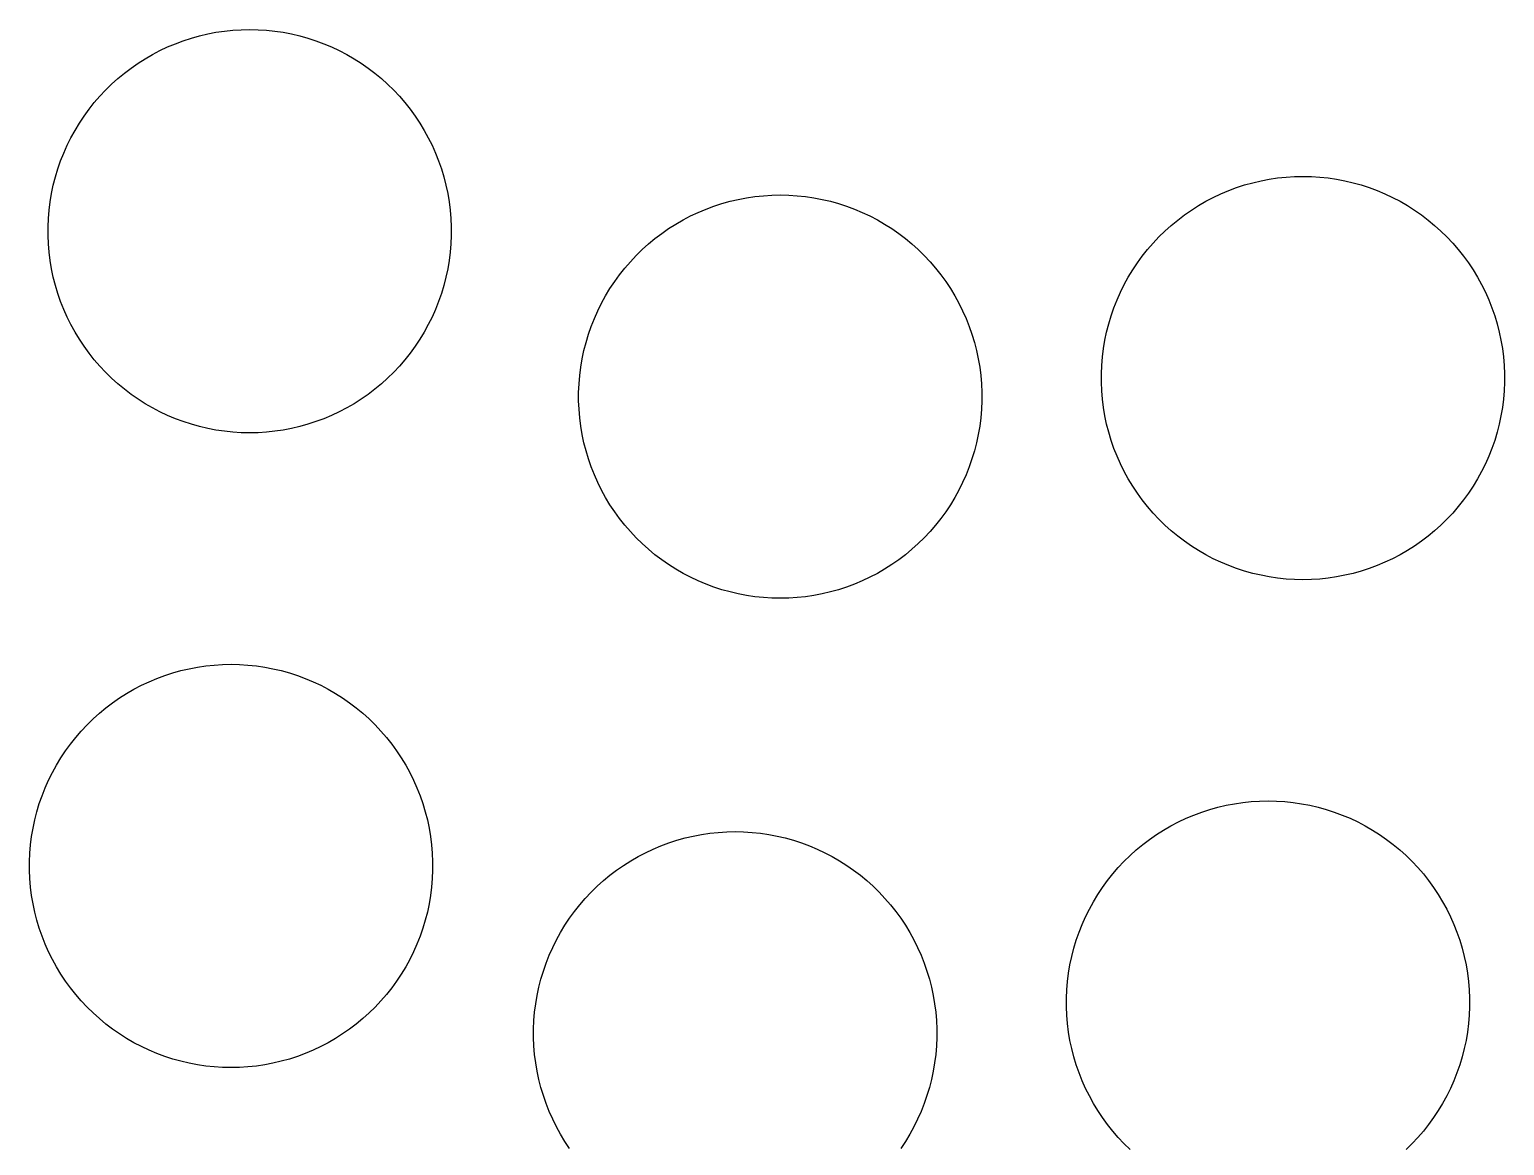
# Model space of a CAD drawing. Header units: metres. Extents: x -102 to 102, y -50 to 50.
# Drawn here: x -28.91 to -17.21, y -5.46 to 3.39 of the extents above; entities that cross this region are included whole.
import ezdxf

# ---------------------------------------------------------------- set-up
doc = ezdxf.new("R2010")
doc.units = ezdxf.units.M

msp = doc.modelspace()

# ---------------------------------------------------------------- linework, layer by layer
for p, q in [((-27.8155, 3.25594), (-27.7537, 3.28191)), ((-27.7537, 3.28191), (-27.6909, 3.30527)), ((-27.6909, 3.30527), (-27.6272, 3.32597)), ((-27.6272, 3.32597), (-27.5626, 3.34399)), ((-27.5626, 3.34399), (-27.4974, 3.3593)), ((-27.4974, 3.3593), (-27.4316, 3.37186)), ((-27.4316, 3.37186), (-27.3653, 3.38164)), ((-27.3653, 3.38164), (-27.2986, 3.38866)), ((-27.2986, 3.38866), (-27.2317, 3.39285)), ((-27.2317, 3.39285), (-27.1647, 3.39426)), ((-27.1647, 3.39426), (-27.0977, 3.39285)), ((-27.0977, 3.39285), (-27.0309, 3.38866)), ((-27.0309, 3.38866), (-26.9642, 3.38164)), ((-26.9642, 3.38164), (-26.8979, 3.37186)), ((-26.8979, 3.37186), (-26.8321, 3.3593)), ((-26.8321, 3.3593), (-26.7668, 3.34399)), ((-26.7668, 3.34399), (-26.7023, 3.32597)), ((-26.7023, 3.32597), (-26.6385, 3.30527)), ((-26.6385, 3.30527), (-26.5757, 3.28191)), ((-26.5757, 3.28191), (-26.514, 3.25594)), ((-28.0502, 3.12694), (-27.9936, 3.16284)), ((-27.9936, 3.16284), (-27.9355, 3.19635)), ((-27.9355, 3.19635), (-27.8762, 3.2274)), ((-27.8762, 3.2274), (-27.8155, 3.25594)), ((-26.514, 3.25594), (-26.4533, 3.2274)), ((-26.4533, 3.2274), (-26.3939, 3.19635)), ((-26.3939, 3.19635), (-26.3359, 3.16284)), ((-26.3359, 3.16284), (-26.2793, 3.12694)), ((-28.2102, 3.00545), (-28.1586, 3.04817)), ((-28.1586, 3.04817), (-28.1052, 3.08868)), ((-28.1052, 3.08868), (-28.0502, 3.12694)), ((-26.2793, 3.12694), (-26.2243, 3.08868)), ((-26.2243, 3.08868), (-26.1709, 3.04817)), ((-26.1709, 3.04817), (-26.1193, 3.00545)), ((-28.3079, 2.91373), (-28.26, 2.96062)), ((-28.26, 2.96062), (-28.2102, 3.00545)), ((-26.1193, 3.00545), (-26.0695, 2.96062)), ((-26.0695, 2.96062), (-26.0216, 2.91373)), ((-28.4392, 2.76163), (-28.3976, 2.81413)), ((-28.3976, 2.81413), (-28.3538, 2.86487)), ((-28.3538, 2.86487), (-28.3079, 2.91373)), ((-26.0216, 2.91373), (-25.9757, 2.86487)), ((-25.9757, 2.86487), (-25.9319, 2.81413)), ((-25.9319, 2.81413), (-25.8903, 2.76163)), ((-28.5157, 2.65158), (-28.4786, 2.7074)), ((-28.4786, 2.7074), (-28.4392, 2.76163)), ((-25.8903, 2.76163), (-25.8509, 2.7074)), ((-25.8509, 2.7074), (-25.8138, 2.65158)), ((-28.5827, 2.53554), (-28.5504, 2.59427)), ((-28.5504, 2.59427), (-28.5157, 2.65158)), ((-25.8138, 2.65158), (-25.7791, 2.59427)), ((-25.7791, 2.59427), (-25.7468, 2.53554)), ((-28.6397, 2.41429), (-28.6125, 2.47551)), ((-28.6125, 2.47551), (-28.5827, 2.53554)), ((-25.7468, 2.53554), (-25.717, 2.47551)), ((-25.717, 2.47551), (-25.6898, 2.41429)), ((-28.6864, 2.2887), (-28.6644, 2.35197)), ((-28.6644, 2.35197), (-28.6397, 2.41429)), ((-25.6898, 2.41429), (-25.6651, 2.35197)), ((-25.6651, 2.35197), (-25.6431, 2.2887)), ((-28.7225, 2.15962), (-28.7058, 2.22453)), ((-28.7058, 2.22453), (-28.6864, 2.2887)), ((-25.6431, 2.2887), (-25.6237, 2.22453)), ((-25.6237, 2.22453), (-25.607, 2.15962)), ((-18.9398, 2.22346), (-18.873, 2.22766)), ((-18.873, 2.22766), (-18.806, 2.22906)), ((-18.806, 2.22906), (-18.739, 2.22766)), ((-18.739, 2.22766), (-18.6721, 2.22346)), ((-28.7364, 2.09407), (-28.7225, 2.15962)), ((-25.607, 2.15962), (-25.5931, 2.09407)), ((-19.4567, 2.09074), (-19.395, 2.11671)), ((-19.395, 2.11671), (-19.3322, 2.14008)), ((-19.3322, 2.14008), (-19.2684, 2.16078)), ((-19.2684, 2.16078), (-19.2039, 2.1788)), ((-19.2039, 2.1788), (-19.1386, 2.19411)), ((-19.1386, 2.19411), (-19.0728, 2.20667)), ((-19.0728, 2.20667), (-19.0065, 2.21646)), ((-19.0065, 2.21646), (-18.9398, 2.22346)), ((-18.6721, 2.22346), (-18.6054, 2.21646)), ((-18.6054, 2.21646), (-18.5391, 2.20667)), ((-18.5391, 2.20667), (-18.4733, 2.19411)), ((-18.4733, 2.19411), (-18.4081, 2.1788)), ((-18.4081, 2.1788), (-18.3435, 2.16078)), ((-18.3435, 2.16078), (-18.2798, 2.14008)), ((-18.2798, 2.14008), (-18.217, 2.11671)), ((-18.217, 2.11671), (-18.1552, 2.09074)), ((-28.756, 1.9615), (-28.7476, 2.028)), ((-28.7476, 2.028), (-28.7364, 2.09407)), ((-25.5931, 2.09407), (-25.5819, 2.028)), ((-25.5819, 2.028), (-25.5735, 1.9615)), ((-23.543, 1.96928), (-23.4802, 1.99265)), ((-23.4802, 1.99265), (-23.4165, 2.01335)), ((-23.4165, 2.01335), (-23.3519, 2.03137)), ((-23.3519, 2.03137), (-23.2867, 2.04668)), ((-23.2867, 2.04668), (-23.2208, 2.05923)), ((-23.2208, 2.05923), (-23.1545, 2.06902)), ((-23.1545, 2.06902), (-23.0879, 2.07602)), ((-23.0879, 2.07602), (-23.021, 2.08023)), ((-23.021, 2.08023), (-22.954, 2.08163)), ((-22.954, 2.08163), (-22.887, 2.08023)), ((-22.887, 2.08023), (-22.8201, 2.07602)), ((-22.8201, 2.07602), (-22.7535, 2.06902)), ((-22.7535, 2.06902), (-22.6872, 2.05923)), ((-22.6872, 2.05923), (-22.6213, 2.04668)), ((-22.6213, 2.04668), (-22.5561, 2.03137)), ((-22.5561, 2.03137), (-22.4915, 2.01335)), ((-22.4915, 2.01335), (-22.4278, 1.99265)), ((-22.4278, 1.99265), (-22.365, 1.96928)), ((-19.6914, 1.96175), (-19.6348, 1.99765)), ((-19.6348, 1.99765), (-19.5768, 2.03116)), ((-19.5768, 2.03116), (-19.5174, 2.06221)), ((-19.5174, 2.06221), (-19.4567, 2.09074)), ((-18.1552, 2.09074), (-18.0946, 2.06221)), ((-18.0946, 2.06221), (-18.0352, 2.03116)), ((-18.0352, 2.03116), (-17.9771, 1.99765)), ((-17.9771, 1.99765), (-17.9205, 1.96175)), ((-28.7644, 1.82777), (-28.7616, 1.89473)), ((-28.7616, 1.89473), (-28.756, 1.9615)), ((-25.5735, 1.9615), (-25.5679, 1.89473)), ((-25.5679, 1.89473), (-25.5651, 1.82777)), ((-23.7828, 1.85022), (-23.7248, 1.88373)), ((-23.7248, 1.88373), (-23.6654, 1.91478)), ((-23.6654, 1.91478), (-23.6048, 1.94331)), ((-23.6048, 1.94331), (-23.543, 1.96928)), ((-22.365, 1.96928), (-22.3032, 1.94331)), ((-22.3032, 1.94331), (-22.2426, 1.91478)), ((-22.2426, 1.91478), (-22.1832, 1.88373)), ((-22.1832, 1.88373), (-22.1252, 1.85022)), ((-19.8514, 1.84026), (-19.7998, 1.88298)), ((-19.7998, 1.88298), (-19.7464, 1.92349)), ((-19.7464, 1.92349), (-19.6914, 1.96175)), ((-17.9205, 1.96175), (-17.8655, 1.92349)), ((-17.8655, 1.92349), (-17.8121, 1.88298)), ((-17.8121, 1.88298), (-17.7605, 1.84026)), ((-28.7644, 1.76076), (-28.7644, 1.82777)), ((-28.7616, 1.6938), (-28.7644, 1.76076)), ((-25.5651, 1.76076), (-25.5679, 1.6938)), ((-25.5651, 1.82777), (-25.5651, 1.76076)), ((-23.9478, 1.73555), (-23.8945, 1.77606)), ((-23.8945, 1.77606), (-23.8394, 1.81432)), ((-23.8394, 1.81432), (-23.7828, 1.85022)), ((-22.1252, 1.85022), (-22.0686, 1.81432)), ((-22.0686, 1.81432), (-22.0135, 1.77606)), ((-22.0135, 1.77606), (-21.9602, 1.73555)), ((-19.9491, 1.74854), (-19.9012, 1.79543)), ((-19.9012, 1.79543), (-19.8514, 1.84026)), ((-17.7605, 1.84026), (-17.7107, 1.79543)), ((-17.7107, 1.79543), (-17.6628, 1.74854)), ((-28.756, 1.62701), (-28.7616, 1.6938)), ((-25.5679, 1.6938), (-25.5735, 1.62701)), ((-24.0972, 1.6011), (-24.0493, 1.64798)), ((-24.0493, 1.64798), (-23.9995, 1.69283)), ((-23.9995, 1.69283), (-23.9478, 1.73555)), ((-21.9602, 1.73555), (-21.9085, 1.69283)), ((-21.9085, 1.69283), (-21.8587, 1.64798)), ((-21.8587, 1.64798), (-21.8109, 1.6011)), ((-20.0804, 1.59644), (-20.0388, 1.64896)), ((-20.0388, 1.64896), (-19.995, 1.69968)), ((-19.995, 1.69968), (-19.9491, 1.74854)), ((-17.6628, 1.74854), (-17.6169, 1.69968)), ((-17.6169, 1.69968), (-17.5732, 1.64896)), ((-17.5732, 1.64896), (-17.5315, 1.59644)), ((-28.7476, 1.56053), (-28.756, 1.62701)), ((-28.7364, 1.49445), (-28.7476, 1.56053)), ((-25.5819, 1.56053), (-25.5931, 1.49445)), ((-25.5735, 1.62701), (-25.5819, 1.56053)), ((-24.1868, 1.50151), (-24.143, 1.55225)), ((-24.143, 1.55225), (-24.0972, 1.6011)), ((-21.8109, 1.6011), (-21.765, 1.55225)), ((-21.765, 1.55225), (-21.7212, 1.50151)), ((-20.1569, 1.48639), (-20.1198, 1.54221)), ((-20.1198, 1.54221), (-20.0804, 1.59644)), ((-17.5315, 1.59644), (-17.4921, 1.54221)), ((-17.4921, 1.54221), (-17.455, 1.48639)), ((-28.7225, 1.42889), (-28.7364, 1.49445)), ((-28.7058, 1.36398), (-28.7225, 1.42889)), ((-25.607, 1.42889), (-25.6237, 1.36398)), ((-25.5931, 1.49445), (-25.607, 1.42889)), ((-24.2678, 1.39478), (-24.2285, 1.44899)), ((-24.2285, 1.44899), (-24.1868, 1.50151)), ((-21.7212, 1.50151), (-21.6796, 1.44899)), ((-21.6796, 1.44899), (-21.6402, 1.39478)), ((-20.2239, 1.37035), (-20.1916, 1.42908)), ((-20.1916, 1.42908), (-20.1569, 1.48639)), ((-17.455, 1.48639), (-17.4203, 1.42908)), ((-17.4203, 1.42908), (-17.388, 1.37035)), ((-28.6864, 1.29984), (-28.7058, 1.36398)), ((-28.6644, 1.23654), (-28.6864, 1.29984)), ((-25.6431, 1.29984), (-25.6651, 1.23654)), ((-25.6237, 1.36398), (-25.6431, 1.29984)), ((-24.3396, 1.28163), (-24.3049, 1.33896)), ((-24.3049, 1.33896), (-24.2678, 1.39478)), ((-21.6402, 1.39478), (-21.6031, 1.33896)), ((-21.6031, 1.33896), (-21.5684, 1.28163)), ((-20.2809, 1.2491), (-20.2537, 1.31032)), ((-20.2537, 1.31032), (-20.2239, 1.37035)), ((-17.388, 1.37035), (-17.3582, 1.31032)), ((-17.3582, 1.31032), (-17.331, 1.2491)), ((-28.6397, 1.17424), (-28.6644, 1.23654)), ((-28.6125, 1.11302), (-28.6397, 1.17424)), ((-25.6898, 1.17424), (-25.717, 1.11302)), ((-25.6651, 1.23654), (-25.6898, 1.17424)), ((-24.4017, 1.16289), (-24.3719, 1.22292)), ((-24.3719, 1.22292), (-24.3396, 1.28163)), ((-21.5684, 1.28163), (-21.5361, 1.22292)), ((-21.5361, 1.22292), (-21.5063, 1.16289)), ((-20.3277, 1.1235), (-20.3056, 1.18678)), ((-20.3056, 1.18678), (-20.2809, 1.2491)), ((-17.331, 1.2491), (-17.3063, 1.18678)), ((-17.3063, 1.18678), (-17.2843, 1.1235)), ((-28.5827, 1.05299), (-28.6125, 1.11302)), ((-25.717, 1.11302), (-25.7468, 1.05299)), ((-24.4537, 1.03935), (-24.429, 1.10167)), ((-24.429, 1.10167), (-24.4017, 1.16289)), ((-21.5063, 1.16289), (-21.479, 1.10167)), ((-21.479, 1.10167), (-21.4543, 1.03935)), ((-20.3637, 0.99443), (-20.347, 1.05934)), ((-20.347, 1.05934), (-20.3277, 1.1235)), ((-17.2843, 1.1235), (-17.2649, 1.05934)), ((-17.2649, 1.05934), (-17.2482, 0.99443)), ((-28.5504, 0.99426), (-28.5827, 1.05299)), ((-28.5157, 0.93693), (-28.5504, 0.99426)), ((-28.4786, 0.88112), (-28.5157, 0.93693)), ((-25.8138, 0.93693), (-25.8509, 0.88112)), ((-25.7791, 0.99426), (-25.8138, 0.93693)), ((-25.7468, 1.05299), (-25.7791, 0.99426)), ((-24.4951, 0.91191), (-24.4757, 0.97606)), ((-24.4757, 0.97606), (-24.4537, 1.03935)), ((-21.4543, 1.03935), (-21.4323, 0.97606)), ((-21.4323, 0.97606), (-21.4129, 0.91191)), ((-20.3776, 0.92888), (-20.3637, 0.99443)), ((-17.2482, 0.99443), (-17.2343, 0.92888)), ((-28.4392, 0.8269), (-28.4786, 0.88112)), ((-28.3976, 0.77438), (-28.4392, 0.8269)), ((-25.8903, 0.8269), (-25.9319, 0.77438)), ((-25.8509, 0.88112), (-25.8903, 0.8269)), ((-24.5257, 0.78145), (-24.5117, 0.847)), ((-24.5117, 0.847), (-24.4951, 0.91191)), ((-21.4129, 0.91191), (-21.3963, 0.847)), ((-21.3963, 0.847), (-21.3823, 0.78145)), ((-20.3972, 0.79631), (-20.3888, 0.86281)), ((-20.3888, 0.86281), (-20.3776, 0.92888)), ((-17.2343, 0.92888), (-17.2231, 0.86281)), ((-17.2231, 0.86281), (-17.2147, 0.79631)), ((-28.3538, 0.72365), (-28.3976, 0.77438)), ((-28.3079, 0.6748), (-28.3538, 0.72365)), ((-25.9757, 0.72365), (-26.0216, 0.6748)), ((-25.9319, 0.77438), (-25.9757, 0.72365)), ((-24.5452, 0.64888), (-24.5368, 0.71538)), ((-24.5368, 0.71538), (-24.5257, 0.78145)), ((-21.3823, 0.78145), (-21.3712, 0.71538)), ((-21.3712, 0.71538), (-21.3628, 0.64888)), ((-20.4056, 0.66258), (-20.4028, 0.72954)), ((-20.4028, 0.72954), (-20.3972, 0.79631)), ((-17.2147, 0.79631), (-17.2091, 0.72954)), ((-17.2091, 0.72954), (-17.2063, 0.66258)), ((-28.26, 0.62791), (-28.3079, 0.6748)), ((-28.2102, 0.58307), (-28.26, 0.62791)), ((-26.0695, 0.62791), (-26.1193, 0.58307)), ((-26.0216, 0.6748), (-26.0695, 0.62791)), ((-24.5508, 0.58211), (-24.5452, 0.64888)), ((-21.3628, 0.64888), (-21.3572, 0.58211)), ((-20.4056, 0.59557), (-20.4056, 0.66258)), ((-20.4028, 0.52861), (-20.4056, 0.59557)), ((-17.2063, 0.59557), (-17.2091, 0.52861)), ((-17.2063, 0.66258), (-17.2063, 0.59557)), ((-28.1586, 0.54036), (-28.2102, 0.58307)), ((-28.1052, 0.49983), (-28.1586, 0.54036)), ((-28.0502, 0.46159), (-28.1052, 0.49983)), ((-26.2243, 0.49983), (-26.2793, 0.46159)), ((-26.1709, 0.54036), (-26.2243, 0.49983)), ((-26.1193, 0.58307), (-26.1709, 0.54036)), ((-24.5536, 0.51515), (-24.5508, 0.58211)), ((-24.5536, 0.44814), (-24.5536, 0.51515)), ((-21.3572, 0.58211), (-21.3544, 0.51515)), ((-21.3544, 0.51515), (-21.3544, 0.44814)), ((-20.3972, 0.46182), (-20.4028, 0.52861)), ((-17.2091, 0.52861), (-17.2147, 0.46182)), ((-27.9936, 0.42567), (-28.0502, 0.46159)), ((-27.9355, 0.39217), (-27.9936, 0.42567)), ((-27.8762, 0.36113), (-27.9355, 0.39217)), ((-27.8155, 0.3326), (-27.8762, 0.36113)), ((-26.4533, 0.36113), (-26.514, 0.3326)), ((-26.3939, 0.39217), (-26.4533, 0.36113)), ((-26.3359, 0.42567), (-26.3939, 0.39217)), ((-26.2793, 0.46159), (-26.3359, 0.42567)), ((-24.5508, 0.38118), (-24.5536, 0.44814)), ((-24.5452, 0.31439), (-24.5508, 0.38118)), ((-21.3572, 0.38118), (-21.3628, 0.31439)), ((-21.3544, 0.44814), (-21.3572, 0.38118)), ((-20.3888, 0.39534), (-20.3972, 0.46182)), ((-20.3776, 0.32925), (-20.3888, 0.39534)), ((-17.2231, 0.39534), (-17.2343, 0.32925)), ((-17.2147, 0.46182), (-17.2231, 0.39534)), ((-27.7537, 0.30662), (-27.8155, 0.3326)), ((-27.6909, 0.28326), (-27.7537, 0.30662)), ((-27.6272, 0.26254), (-27.6909, 0.28326)), ((-27.5626, 0.24452), (-27.6272, 0.26254)), ((-27.4974, 0.22923), (-27.5626, 0.24452)), ((-26.7668, 0.24452), (-26.8321, 0.22923)), ((-26.7023, 0.26254), (-26.7668, 0.24452)), ((-26.6385, 0.28326), (-26.7023, 0.26254)), ((-26.5757, 0.30662), (-26.6385, 0.28326)), ((-26.514, 0.3326), (-26.5757, 0.30662)), ((-24.5368, 0.24791), (-24.5452, 0.31439)), ((-24.5257, 0.18182), (-24.5368, 0.24791)), ((-21.3712, 0.24791), (-21.3823, 0.18182)), ((-21.3628, 0.31439), (-21.3712, 0.24791)), ((-20.3637, 0.2637), (-20.3776, 0.32925)), ((-20.347, 0.19881), (-20.3637, 0.2637)), ((-17.2482, 0.2637), (-17.2649, 0.19881)), ((-17.2343, 0.32925), (-17.2482, 0.2637)), ((-27.4316, 0.21668), (-27.4974, 0.22923)), ((-27.3653, 0.20688), (-27.4316, 0.21668)), ((-27.2986, 0.19987), (-27.3653, 0.20688)), ((-27.2317, 0.19566), (-27.2986, 0.19987)), ((-27.1647, 0.19426), (-27.2317, 0.19566)), ((-27.0977, 0.19566), (-27.1647, 0.19426)), ((-27.0309, 0.19987), (-27.0977, 0.19566)), ((-26.9642, 0.20688), (-27.0309, 0.19987)), ((-26.8979, 0.21668), (-26.9642, 0.20688)), ((-26.8321, 0.22923), (-26.8979, 0.21668)), ((-24.5117, 0.11627), (-24.5257, 0.18182)), ((-21.3823, 0.18182), (-21.3963, 0.11627)), ((-20.3277, 0.13464), (-20.347, 0.19881)), ((-20.3056, 0.07135), (-20.3277, 0.13464)), ((-17.2843, 0.13464), (-17.3063, 0.07135)), ((-17.2649, 0.19881), (-17.2843, 0.13464)), ((-24.4951, 0.05136), (-24.5117, 0.11627)), ((-24.4757, -0.01277), (-24.4951, 0.05136)), ((-21.4129, 0.05136), (-21.4323, -0.01277)), ((-21.3963, 0.11627), (-21.4129, 0.05136)), ((-20.2809, 0.00905), (-20.3056, 0.07135)), ((-20.2537, -0.05215), (-20.2809, 0.00905)), ((-17.331, 0.00905), (-17.3582, -0.05215)), ((-17.3063, 0.07135), (-17.331, 0.00905)), ((-24.4537, -0.07607), (-24.4757, -0.01277)), ((-24.429, -0.13837), (-24.4537, -0.07607)), ((-21.4543, -0.07607), (-21.479, -0.13837)), ((-21.4323, -0.01277), (-21.4543, -0.07607)), ((-20.2239, -0.11218), (-20.2537, -0.05215)), ((-20.1916, -0.17091), (-20.2239, -0.11218)), ((-17.388, -0.11218), (-17.4203, -0.17091)), ((-17.3582, -0.05215), (-17.388, -0.11218)), ((-24.4017, -0.1996), (-24.429, -0.13837)), ((-24.3719, -0.25963), (-24.4017, -0.1996)), ((-21.5063, -0.1996), (-21.5361, -0.25963)), ((-21.479, -0.13837), (-21.5063, -0.1996)), ((-20.1569, -0.22824), (-20.1916, -0.17091)), ((-20.1198, -0.28406), (-20.1569, -0.22824)), ((-17.455, -0.22824), (-17.4921, -0.28406)), ((-17.4203, -0.17091), (-17.455, -0.22824)), ((-24.3396, -0.31834), (-24.3719, -0.25963)), ((-24.3049, -0.37567), (-24.3396, -0.31834)), ((-21.5684, -0.31834), (-21.6031, -0.37567)), ((-21.5361, -0.25963), (-21.5684, -0.31834)), ((-20.0804, -0.33827), (-20.1198, -0.28406)), ((-20.0388, -0.39079), (-20.0804, -0.33827)), ((-17.5315, -0.33827), (-17.5732, -0.39079)), ((-17.4921, -0.28406), (-17.5315, -0.33827)), ((-24.2678, -0.43149), (-24.3049, -0.37567)), ((-24.2285, -0.4857), (-24.2678, -0.43149)), ((-21.6402, -0.43149), (-21.6796, -0.4857)), ((-21.6031, -0.37567), (-21.6402, -0.43149)), ((-19.995, -0.44153), (-20.0388, -0.39079)), ((-19.9491, -0.49037), (-19.995, -0.44153)), ((-17.6169, -0.44153), (-17.6628, -0.49037)), ((-17.5732, -0.39079), (-17.6169, -0.44153)), ((-24.1868, -0.53822), (-24.2285, -0.4857)), ((-24.143, -0.58896), (-24.1868, -0.53822)), ((-21.7212, -0.53822), (-21.765, -0.58896)), ((-21.6796, -0.4857), (-21.7212, -0.53822)), ((-19.9012, -0.53726), (-19.9491, -0.49037)), ((-19.8514, -0.58211), (-19.9012, -0.53726)), ((-19.7998, -0.62482), (-19.8514, -0.58211)), ((-17.7605, -0.58211), (-17.8121, -0.62482)), ((-17.7107, -0.53726), (-17.7605, -0.58211)), ((-17.6628, -0.49037), (-17.7107, -0.53726)), ((-24.0972, -0.6378), (-24.143, -0.58896)), ((-24.0493, -0.68469), (-24.0972, -0.6378)), ((-23.9995, -0.72954), (-24.0493, -0.68469)), ((-21.8587, -0.68469), (-21.9085, -0.72954)), ((-21.8109, -0.6378), (-21.8587, -0.68469)), ((-21.765, -0.58896), (-21.8109, -0.6378)), ((-19.7464, -0.66534), (-19.7998, -0.62482)), ((-19.6914, -0.70358), (-19.7464, -0.66534)), ((-17.8655, -0.66534), (-17.9205, -0.70358)), ((-17.8121, -0.62482), (-17.8655, -0.66534)), ((-23.9478, -0.77226), (-23.9995, -0.72954)), ((-23.8945, -0.81278), (-23.9478, -0.77226)), ((-23.8394, -0.85103), (-23.8945, -0.81278)), ((-22.0135, -0.81278), (-22.0686, -0.85103)), ((-21.9602, -0.77226), (-22.0135, -0.81278)), ((-21.9085, -0.72954), (-21.9602, -0.77226)), ((-19.6348, -0.7395), (-19.6914, -0.70358)), ((-19.5768, -0.77301), (-19.6348, -0.7395)), ((-19.5174, -0.80405), (-19.5768, -0.77301)), ((-19.4567, -0.83258), (-19.5174, -0.80405)), ((-18.0946, -0.80405), (-18.1552, -0.83258)), ((-18.0352, -0.77301), (-18.0946, -0.80405)), ((-17.9771, -0.7395), (-18.0352, -0.77301)), ((-17.9205, -0.70358), (-17.9771, -0.7395)), ((-23.7828, -0.88693), (-23.8394, -0.85103)), ((-23.7248, -0.92044), (-23.7828, -0.88693)), ((-23.6654, -0.95149), (-23.7248, -0.92044)), ((-22.1832, -0.92044), (-22.2426, -0.95149)), ((-22.1252, -0.88693), (-22.1832, -0.92044)), ((-22.0686, -0.85103), (-22.1252, -0.88693)), ((-19.395, -0.85855), (-19.4567, -0.83258)), ((-19.3322, -0.88191), (-19.395, -0.85855)), ((-19.2684, -0.90262), (-19.3322, -0.88191)), ((-19.2039, -0.92065), (-19.2684, -0.90262)), ((-19.1386, -0.93594), (-19.2039, -0.92065)), ((-19.0728, -0.9485), (-19.1386, -0.93594)), ((-18.4733, -0.93594), (-18.5391, -0.9485)), ((-18.4081, -0.92065), (-18.4733, -0.93594)), ((-18.3435, -0.90262), (-18.4081, -0.92065)), ((-18.2798, -0.88191), (-18.3435, -0.90262)), ((-18.217, -0.85855), (-18.2798, -0.88191)), ((-18.1552, -0.83258), (-18.217, -0.85855)), ((-23.6048, -0.98003), (-23.6654, -0.95149)), ((-23.543, -1.006), (-23.6048, -0.98003)), ((-23.4802, -1.02934), (-23.543, -1.006)), ((-23.4165, -1.05006), (-23.4802, -1.02934)), ((-23.3519, -1.06808), (-23.4165, -1.05006)), ((-22.4915, -1.05006), (-22.5561, -1.06808)), ((-22.4278, -1.02934), (-22.4915, -1.05006)), ((-22.365, -1.006), (-22.4278, -1.02934)), ((-22.3032, -0.98003), (-22.365, -1.006)), ((-22.2426, -0.95149), (-22.3032, -0.98003)), ((-19.0065, -0.9583), (-19.0728, -0.9485)), ((-18.9398, -0.9653), (-19.0065, -0.9583)), ((-18.873, -0.96951), (-18.9398, -0.9653)), ((-18.806, -0.97092), (-18.873, -0.96951)), ((-18.739, -0.96951), (-18.806, -0.97092)), ((-18.6721, -0.9653), (-18.739, -0.96951)), ((-18.6054, -0.9583), (-18.6721, -0.9653)), ((-18.5391, -0.9485), (-18.6054, -0.9583)), ((-23.2867, -1.08339), (-23.3519, -1.06808)), ((-23.2208, -1.09595), (-23.2867, -1.08339)), ((-23.1545, -1.10573), (-23.2208, -1.09595)), ((-23.0879, -1.11273), (-23.1545, -1.10573)), ((-23.021, -1.11694), (-23.0879, -1.11273)), ((-22.954, -1.11835), (-23.021, -1.11694)), ((-22.887, -1.11694), (-22.954, -1.11835)), ((-22.8201, -1.11273), (-22.887, -1.11694)), ((-22.7535, -1.10573), (-22.8201, -1.11273)), ((-22.6872, -1.09595), (-22.7535, -1.10573)), ((-22.6213, -1.08339), (-22.6872, -1.09595)), ((-22.5561, -1.06808), (-22.6213, -1.08339)), ((-27.9627, -1.78008), (-27.9009, -1.75412)), ((-27.9009, -1.75412), (-27.8381, -1.73076)), ((-27.8381, -1.73076), (-27.7744, -1.71004)), ((-27.7744, -1.71004), (-27.7098, -1.69202)), ((-27.7098, -1.69202), (-27.6446, -1.67671)), ((-27.6446, -1.67671), (-27.5788, -1.66415)), ((-27.5788, -1.66415), (-27.5125, -1.65437)), ((-27.5125, -1.65437), (-27.4458, -1.64737)), ((-27.4458, -1.64737), (-27.3789, -1.64316)), ((-27.3789, -1.64316), (-27.3119, -1.64175)), ((-27.3119, -1.64175), (-27.2449, -1.64316)), ((-27.2449, -1.64316), (-27.1781, -1.64737)), ((-27.1781, -1.64737), (-27.1114, -1.65437)), ((-27.1114, -1.65437), (-27.0451, -1.66415)), ((-27.0451, -1.66415), (-26.9793, -1.67671)), ((-26.9793, -1.67671), (-26.914, -1.69202)), ((-26.914, -1.69202), (-26.8495, -1.71004)), ((-26.8495, -1.71004), (-26.7858, -1.73076)), ((-26.7858, -1.73076), (-26.7229, -1.75412)), ((-26.7229, -1.75412), (-26.6611, -1.78008)), ((-28.1408, -1.87317), (-28.0827, -1.83966)), ((-28.0827, -1.83966), (-28.0233, -1.80861)), ((-28.0233, -1.80861), (-27.9627, -1.78008)), ((-26.6611, -1.78008), (-26.6005, -1.80861)), ((-26.6005, -1.80861), (-26.5411, -1.83966)), ((-26.5411, -1.83966), (-26.4831, -1.87317)), ((-28.3574, -2.03056), (-28.3058, -1.98784)), ((-28.3058, -1.98784), (-28.2524, -1.94733)), ((-28.2524, -1.94733), (-28.1974, -1.90909)), ((-28.1974, -1.90909), (-28.1408, -1.87317)), ((-26.4831, -1.87317), (-26.4265, -1.90909)), ((-26.4265, -1.90909), (-26.3715, -1.94733)), ((-26.3715, -1.94733), (-26.3181, -1.98784)), ((-26.3181, -1.98784), (-26.2665, -2.03056)), ((-28.4551, -2.1223), (-28.4072, -2.07541)), ((-28.4072, -2.07541), (-28.3574, -2.03056)), ((-26.2665, -2.03056), (-26.2167, -2.07541)), ((-26.2167, -2.07541), (-26.1688, -2.1223)), ((-28.5864, -2.2744), (-28.5448, -2.22188)), ((-28.5448, -2.22188), (-28.501, -2.17114)), ((-28.501, -2.17114), (-28.4551, -2.1223)), ((-26.1688, -2.1223), (-26.1229, -2.17114)), ((-26.1229, -2.17114), (-26.0791, -2.22188)), ((-26.0791, -2.22188), (-26.0375, -2.2744)), ((-28.6629, -2.38443), (-28.6258, -2.32861)), ((-28.6258, -2.32861), (-28.5864, -2.2744)), ((-26.0375, -2.2744), (-25.9981, -2.32861)), ((-25.9981, -2.32861), (-25.961, -2.38443)), ((-28.7299, -2.50049), (-28.6976, -2.44176)), ((-28.6976, -2.44176), (-28.6629, -2.38443)), ((-25.961, -2.38443), (-25.9263, -2.44176)), ((-25.9263, -2.44176), (-25.894, -2.50049)), ((-28.7869, -2.62173), (-28.7597, -2.5605)), ((-28.7597, -2.5605), (-28.7299, -2.50049)), ((-25.894, -2.50049), (-25.8642, -2.5605)), ((-25.8642, -2.5605), (-25.837, -2.62173)), ((-28.8336, -2.74733), (-28.8116, -2.68404)), ((-28.8116, -2.68404), (-28.7869, -2.62173)), ((-25.837, -2.62173), (-25.8123, -2.68404)), ((-25.8123, -2.68404), (-25.7902, -2.74733)), ((-28.853, -2.81148), (-28.8336, -2.74733)), ((-25.7902, -2.74733), (-25.7709, -2.81148)), ((-19.6091, -2.81425), (-19.5454, -2.79355)), ((-19.5454, -2.79355), (-19.4809, -2.77553)), ((-19.4809, -2.77553), (-19.4156, -2.76022)), ((-19.4156, -2.76022), (-19.3498, -2.74767)), ((-19.3498, -2.74767), (-19.2835, -2.73787)), ((-19.2835, -2.73787), (-19.2168, -2.73087)), ((-19.2168, -2.73087), (-19.15, -2.72665)), ((-19.15, -2.72665), (-19.083, -2.72525)), ((-19.083, -2.72525), (-19.016, -2.72665)), ((-19.016, -2.72665), (-18.9491, -2.73087)), ((-18.9491, -2.73087), (-18.8824, -2.73787)), ((-18.8824, -2.73787), (-18.8161, -2.74767)), ((-18.8161, -2.74767), (-18.7503, -2.76022)), ((-18.7503, -2.76022), (-18.6851, -2.77553)), ((-18.6851, -2.77553), (-18.6205, -2.79355)), ((-18.6205, -2.79355), (-18.5568, -2.81425)), ((-28.8836, -2.94194), (-28.8697, -2.87639)), ((-28.8697, -2.87639), (-28.853, -2.81148)), ((-25.7709, -2.81148), (-25.7542, -2.87639)), ((-25.7542, -2.87639), (-25.7403, -2.94194)), ((-19.9118, -2.95667), (-19.8538, -2.92316)), ((-19.8538, -2.92316), (-19.7944, -2.89212)), ((-19.7944, -2.89212), (-19.7337, -2.86359)), ((-19.7337, -2.86359), (-19.672, -2.83762)), ((-19.672, -2.83762), (-19.6091, -2.81425)), ((-18.5568, -2.81425), (-18.494, -2.83762)), ((-18.494, -2.83762), (-18.4322, -2.86359)), ((-18.4322, -2.86359), (-18.3715, -2.89212)), ((-18.3715, -2.89212), (-18.3121, -2.92316)), ((-18.3121, -2.92316), (-18.2541, -2.95667)), ((-28.9032, -3.07451), (-28.8948, -3.00803)), ((-28.8948, -3.00803), (-28.8836, -2.94194)), ((-25.7403, -2.94194), (-25.7291, -3.00803)), ((-25.7291, -3.00803), (-25.7207, -3.07451)), ((-23.8378, -3.05844), (-23.7741, -3.03773)), ((-23.7741, -3.03773), (-23.7095, -3.01971)), ((-23.7095, -3.01971), (-23.6443, -3.00441)), ((-23.6443, -3.00441), (-23.5785, -2.99185)), ((-23.5785, -2.99185), (-23.5122, -2.98207)), ((-23.5122, -2.98207), (-23.4455, -2.97507)), ((-23.4455, -2.97507), (-23.3786, -2.97086)), ((-23.3786, -2.97086), (-23.3116, -2.96945)), ((-23.3116, -2.96945), (-23.2446, -2.97086)), ((-23.2446, -2.97086), (-23.1777, -2.97507)), ((-23.1777, -2.97507), (-23.1111, -2.98207)), ((-23.1111, -2.98207), (-23.0448, -2.99185)), ((-23.0448, -2.99185), (-22.979, -3.00441)), ((-22.979, -3.00441), (-22.9137, -3.01971)), ((-22.9137, -3.01971), (-22.8492, -3.03773)), ((-22.8492, -3.03773), (-22.7854, -3.05844)), ((-20.0768, -3.07135), (-20.0234, -3.03082)), ((-20.0234, -3.03082), (-19.9684, -2.99258)), ((-19.9684, -2.99258), (-19.9118, -2.95667)), ((-18.2541, -2.95667), (-18.1975, -2.99258)), ((-18.1975, -2.99258), (-18.1425, -3.03082)), ((-18.1425, -3.03082), (-18.0891, -3.07135)), ((-28.9116, -3.20825), (-28.9088, -3.1413)), ((-28.9088, -3.1413), (-28.9032, -3.07451)), ((-25.7207, -3.07451), (-25.7151, -3.1413)), ((-25.7151, -3.1413), (-25.7123, -3.20825)), ((-24.0824, -3.16736), (-24.0231, -3.13631)), ((-24.0231, -3.13631), (-23.9624, -3.10777)), ((-23.9624, -3.10777), (-23.9006, -3.0818)), ((-23.9006, -3.0818), (-23.8378, -3.05844)), ((-22.7854, -3.05844), (-22.7226, -3.0818)), ((-22.7226, -3.0818), (-22.6609, -3.10777)), ((-22.6609, -3.10777), (-22.6002, -3.13631)), ((-22.6002, -3.13631), (-22.5408, -3.16736)), ((-20.2261, -3.2058), (-20.1782, -3.15891)), ((-20.1782, -3.15891), (-20.1284, -3.11406)), ((-20.1284, -3.11406), (-20.0768, -3.07135)), ((-18.0891, -3.07135), (-18.0375, -3.11406)), ((-18.0375, -3.11406), (-17.9877, -3.15891)), ((-17.9877, -3.15891), (-17.9398, -3.2058)), ((-28.9116, -3.27527), (-28.9116, -3.20825)), ((-28.9088, -3.34222), (-28.9116, -3.27527)), ((-25.7123, -3.27527), (-25.7151, -3.34222)), ((-25.7123, -3.20825), (-25.7123, -3.27527)), ((-24.3055, -3.31554), (-24.2521, -3.27502)), ((-24.2521, -3.27502), (-24.1971, -3.23677)), ((-24.1971, -3.23677), (-24.1405, -3.20087)), ((-24.1405, -3.20087), (-24.0824, -3.16736)), ((-22.5408, -3.16736), (-22.4828, -3.20087)), ((-22.4828, -3.20087), (-22.4262, -3.23677)), ((-22.4262, -3.23677), (-22.3712, -3.27502)), ((-22.3712, -3.27502), (-22.3178, -3.31554)), ((-20.3158, -3.30537), (-20.272, -3.25464)), ((-20.272, -3.25464), (-20.2261, -3.2058)), ((-17.9398, -3.2058), (-17.8939, -3.25464)), ((-17.8939, -3.25464), (-17.8501, -3.30537)), ((-28.9032, -3.409), (-28.9088, -3.34222)), ((-25.7151, -3.34222), (-25.7207, -3.409)), ((-24.4069, -3.40311), (-24.3571, -3.35826)), ((-24.3571, -3.35826), (-24.3055, -3.31554)), ((-22.3178, -3.31554), (-22.2662, -3.35826)), ((-22.2662, -3.35826), (-22.2164, -3.40311)), ((-20.3968, -3.41211), (-20.3574, -3.35789)), ((-20.3574, -3.35789), (-20.3158, -3.30537)), ((-17.8501, -3.30537), (-17.8085, -3.35789)), ((-17.8085, -3.35789), (-17.7691, -3.41211)), ((-28.8948, -3.47549), (-28.9032, -3.409)), ((-28.8836, -3.54156), (-28.8948, -3.47549)), ((-25.7291, -3.47549), (-25.7403, -3.54156)), ((-25.7207, -3.409), (-25.7291, -3.47549)), ((-24.5445, -3.54958), (-24.5007, -3.49884)), ((-24.5007, -3.49884), (-24.4548, -3.44998)), ((-24.4548, -3.44998), (-24.4069, -3.40311)), ((-22.2164, -3.40311), (-22.1685, -3.44998)), ((-22.1685, -3.44998), (-22.1226, -3.49884)), ((-22.1226, -3.49884), (-22.0788, -3.54958)), ((-20.4686, -3.52525), (-20.4339, -3.46793)), ((-20.4339, -3.46793), (-20.3968, -3.41211)), ((-17.7691, -3.41211), (-17.732, -3.46793)), ((-17.732, -3.46793), (-17.6973, -3.52525)), ((-28.8697, -3.60712), (-28.8836, -3.54156)), ((-28.853, -3.67203), (-28.8697, -3.60712)), ((-25.7542, -3.60712), (-25.7709, -3.67203)), ((-25.7403, -3.54156), (-25.7542, -3.60712)), ((-24.6255, -3.65631), (-24.5861, -3.6021)), ((-24.5861, -3.6021), (-24.5445, -3.54958)), ((-22.0788, -3.54958), (-22.0372, -3.6021)), ((-22.0372, -3.6021), (-21.9978, -3.65631)), ((-20.5307, -3.64401), (-20.5009, -3.58398)), ((-20.5009, -3.58398), (-20.4686, -3.52525)), ((-17.6973, -3.52525), (-17.665, -3.58398)), ((-17.665, -3.58398), (-17.6352, -3.64401)), ((-28.8336, -3.73618), (-28.853, -3.67203)), ((-28.8116, -3.79947), (-28.8336, -3.73618)), ((-25.7902, -3.73618), (-25.8123, -3.79947)), ((-25.7709, -3.67203), (-25.7902, -3.73618)), ((-24.6973, -3.76945), (-24.6626, -3.71213)), ((-24.6626, -3.71213), (-24.6255, -3.65631)), ((-21.9978, -3.65631), (-21.9607, -3.71213)), ((-21.9607, -3.71213), (-21.926, -3.76945)), ((-20.5826, -3.76753), (-20.5579, -3.70523)), ((-20.5579, -3.70523), (-20.5307, -3.64401)), ((-17.6352, -3.64401), (-17.608, -3.70523)), ((-17.608, -3.70523), (-17.5833, -3.76753)), ((-28.7869, -3.86179), (-28.8116, -3.79947)), ((-28.7597, -3.923), (-28.7869, -3.86179)), ((-25.837, -3.86179), (-25.8642, -3.923)), ((-25.8123, -3.79947), (-25.837, -3.86179)), ((-24.7594, -3.8882), (-24.7296, -3.82817)), ((-24.7296, -3.82817), (-24.6973, -3.76945)), ((-21.926, -3.76945), (-21.8937, -3.82817)), ((-21.8937, -3.82817), (-21.8639, -3.8882)), ((-20.624, -3.89499), (-20.6046, -3.83083)), ((-20.6046, -3.83083), (-20.5826, -3.76753)), ((-17.5833, -3.76753), (-17.5613, -3.83083)), ((-17.5613, -3.83083), (-17.5419, -3.89499)), ((-28.7299, -3.98303), (-28.7597, -3.923)), ((-25.8642, -3.923), (-25.894, -3.98303)), ((-24.8113, -4.01173), (-24.7866, -3.94943)), ((-24.7866, -3.94943), (-24.7594, -3.8882)), ((-21.8639, -3.8882), (-21.8367, -3.94943)), ((-21.8367, -3.94943), (-21.812, -4.01173)), ((-20.6546, -4.02545), (-20.6407, -3.9599)), ((-20.6407, -3.9599), (-20.624, -3.89499)), ((-17.5419, -3.89499), (-17.5252, -3.9599)), ((-17.5252, -3.9599), (-17.5113, -4.02545)), ((-28.6976, -4.04175), (-28.7299, -3.98303)), ((-28.6629, -4.09908), (-28.6976, -4.04175)), ((-25.9263, -4.04175), (-25.961, -4.09908)), ((-25.894, -3.98303), (-25.9263, -4.04175)), ((-24.8527, -4.13918), (-24.8333, -4.07503)), ((-24.8333, -4.07503), (-24.8113, -4.01173)), ((-21.812, -4.01173), (-21.7899, -4.07503)), ((-21.7899, -4.07503), (-21.7706, -4.13918)), ((-20.6742, -4.158), (-20.6658, -4.09152)), ((-20.6658, -4.09152), (-20.6546, -4.02545)), ((-17.5113, -4.02545), (-17.5001, -4.09152)), ((-17.5001, -4.09152), (-17.4917, -4.158)), ((-28.6258, -4.15489), (-28.6629, -4.09908)), ((-28.5864, -4.20911), (-28.6258, -4.15489)), ((-28.5448, -4.26163), (-28.5864, -4.20911)), ((-26.0375, -4.20911), (-26.0791, -4.26163)), ((-25.9981, -4.15489), (-26.0375, -4.20911)), ((-25.961, -4.09908), (-25.9981, -4.15489)), ((-24.8833, -4.26964), (-24.8694, -4.20409)), ((-24.8694, -4.20409), (-24.8527, -4.13918)), ((-21.7706, -4.13918), (-21.7539, -4.20409)), ((-21.7539, -4.20409), (-21.74, -4.26964)), ((-20.6798, -4.22479), (-20.6742, -4.158)), ((-17.4917, -4.158), (-17.4861, -4.22479)), ((-28.501, -4.31236), (-28.5448, -4.26163)), ((-28.4551, -4.36122), (-28.501, -4.31236)), ((-26.1229, -4.31236), (-26.1688, -4.36122)), ((-26.0791, -4.26163), (-26.1229, -4.31236)), ((-24.8945, -4.33572), (-24.8833, -4.26964)), ((-21.74, -4.26964), (-21.7288, -4.33572)), ((-20.6826, -4.29175), (-20.6798, -4.22479)), ((-20.6826, -4.35876), (-20.6826, -4.29175)), ((-17.4861, -4.22479), (-17.4833, -4.29175)), ((-17.4833, -4.29175), (-17.4833, -4.35876)), ((-28.4072, -4.40811), (-28.4551, -4.36122)), ((-28.3574, -4.45294), (-28.4072, -4.40811)), ((-26.2167, -4.40811), (-26.2665, -4.45294)), ((-26.1688, -4.36122), (-26.2167, -4.40811)), ((-24.9085, -4.46898), (-24.9029, -4.40221)), ((-24.9029, -4.40221), (-24.8945, -4.33572)), ((-21.7288, -4.33572), (-21.7204, -4.40221)), ((-21.7204, -4.40221), (-21.7148, -4.46898)), ((-20.6798, -4.42572), (-20.6826, -4.35876)), ((-20.6742, -4.49251), (-20.6798, -4.42572)), ((-17.4861, -4.42572), (-17.4917, -4.49251)), ((-17.4833, -4.35876), (-17.4861, -4.42572)), ((-28.3058, -4.49567), (-28.3574, -4.45294)), ((-28.2524, -4.53618), (-28.3058, -4.49567)), ((-28.1974, -4.57443), (-28.2524, -4.53618)), ((-26.3715, -4.53618), (-26.4265, -4.57443)), ((-26.3181, -4.49567), (-26.3715, -4.53618)), ((-26.2665, -4.45294), (-26.3181, -4.49567)), ((-24.9113, -4.53595), (-24.9085, -4.46898)), ((-24.9113, -4.60295), (-24.9113, -4.53595)), ((-21.7148, -4.46898), (-21.712, -4.53595)), ((-21.712, -4.53595), (-21.712, -4.60295)), ((-20.6658, -4.55899), (-20.6742, -4.49251)), ((-20.6546, -4.62506), (-20.6658, -4.55899)), ((-17.5001, -4.55899), (-17.5113, -4.62506)), ((-17.4917, -4.49251), (-17.5001, -4.55899)), ((-28.1408, -4.61034), (-28.1974, -4.57443)), ((-28.0827, -4.64384), (-28.1408, -4.61034)), ((-28.0233, -4.6749), (-28.0827, -4.64384)), ((-27.9627, -4.70343), (-28.0233, -4.6749)), ((-26.6005, -4.6749), (-26.6611, -4.70343)), ((-26.5411, -4.64384), (-26.6005, -4.6749)), ((-26.4831, -4.61034), (-26.5411, -4.64384)), ((-26.4265, -4.57443), (-26.4831, -4.61034)), ((-24.9085, -4.66992), (-24.9113, -4.60295)), ((-24.9029, -4.73669), (-24.9085, -4.66992)), ((-21.7148, -4.66992), (-21.7204, -4.73669)), ((-21.712, -4.60295), (-21.7148, -4.66992)), ((-20.6407, -4.69061), (-20.6546, -4.62506)), ((-17.5113, -4.62506), (-17.5252, -4.69061)), ((-27.9009, -4.7294), (-27.9627, -4.70343)), ((-27.8381, -4.75276), (-27.9009, -4.7294)), ((-27.7744, -4.77347), (-27.8381, -4.75276)), ((-27.7098, -4.79149), (-27.7744, -4.77347)), ((-27.6446, -4.80679), (-27.7098, -4.79149)), ((-26.914, -4.79149), (-26.9793, -4.80679)), ((-26.8495, -4.77347), (-26.914, -4.79149)), ((-26.7858, -4.75276), (-26.8495, -4.77347)), ((-26.7229, -4.7294), (-26.7858, -4.75276)), ((-26.6611, -4.70343), (-26.7229, -4.7294)), ((-24.8945, -4.80318), (-24.9029, -4.73669)), ((-21.7204, -4.73669), (-21.7288, -4.80318)), ((-20.624, -4.75552), (-20.6407, -4.69061)), ((-20.6046, -4.81969), (-20.624, -4.75552)), ((-17.5419, -4.75552), (-17.5613, -4.81969)), ((-17.5252, -4.69061), (-17.5419, -4.75552)), ((-27.5788, -4.81935), (-27.6446, -4.80679)), ((-27.5125, -4.82913), (-27.5788, -4.81935)), ((-27.4458, -4.83615), (-27.5125, -4.82913)), ((-27.3789, -4.84035), (-27.4458, -4.83615)), ((-27.3119, -4.84175), (-27.3789, -4.84035)), ((-27.2449, -4.84035), (-27.3119, -4.84175)), ((-27.1781, -4.83615), (-27.2449, -4.84035)), ((-27.1114, -4.82913), (-27.1781, -4.83615)), ((-27.0451, -4.81935), (-27.1114, -4.82913)), ((-26.9793, -4.80679), (-27.0451, -4.81935)), ((-24.8833, -4.86926), (-24.8945, -4.80318)), ((-24.8694, -4.93481), (-24.8833, -4.86926)), ((-21.74, -4.86926), (-21.7539, -4.93481)), ((-21.7288, -4.80318), (-21.74, -4.86926)), ((-20.5826, -4.88297), (-20.6046, -4.81969)), ((-20.5579, -4.94528), (-20.5826, -4.88297)), ((-17.5833, -4.88297), (-17.608, -4.94528)), ((-17.5613, -4.81969), (-17.5833, -4.88297)), ((-24.8527, -4.99973), (-24.8694, -4.93481)), ((-24.8333, -5.06387), (-24.8527, -4.99973)), ((-21.7706, -4.99973), (-21.7899, -5.06387)), ((-21.7539, -4.93481), (-21.7706, -4.99973)), ((-20.5307, -5.0065), (-20.5579, -4.94528)), ((-20.5009, -5.06653), (-20.5307, -5.0065)), ((-17.6352, -5.0065), (-17.665, -5.06653)), ((-17.608, -4.94528), (-17.6352, -5.0065)), ((-24.8113, -5.12717), (-24.8333, -5.06387)), ((-24.7866, -5.18947), (-24.8113, -5.12717)), ((-21.812, -5.12717), (-21.8367, -5.18947)), ((-21.7899, -5.06387), (-21.812, -5.12717)), ((-20.4686, -5.12526), (-20.5009, -5.06653)), ((-20.4339, -5.18257), (-20.4686, -5.12526)), ((-17.6973, -5.12526), (-17.732, -5.18257)), ((-17.665, -5.06653), (-17.6973, -5.12526)), ((-24.7594, -5.2507), (-24.7866, -5.18947)), ((-24.7296, -5.31073), (-24.7594, -5.2507)), ((-21.8639, -5.2507), (-21.8937, -5.31073)), ((-21.8367, -5.18947), (-21.8639, -5.2507)), ((-20.3968, -5.2384), (-20.4339, -5.18257)), ((-20.3574, -5.29262), (-20.3968, -5.2384)), ((-17.7691, -5.2384), (-17.8085, -5.29262)), ((-17.732, -5.18257), (-17.7691, -5.2384)), ((-24.6973, -5.36945), (-24.7296, -5.31073)), ((-24.6626, -5.42677), (-24.6973, -5.36945)), ((-21.926, -5.36945), (-21.9607, -5.42677)), ((-21.8937, -5.31073), (-21.926, -5.36945)), ((-20.3158, -5.34514), (-20.3574, -5.29262)), ((-20.272, -5.39586), (-20.3158, -5.34514)), ((-17.8501, -5.34514), (-17.8939, -5.39586)), ((-17.8085, -5.29262), (-17.8501, -5.34514)), ((-24.6255, -5.48259), (-24.6626, -5.42677)), ((-21.9607, -5.42677), (-21.9978, -5.48259)), ((-20.2261, -5.44472), (-20.272, -5.39586)), ((-20.1782, -5.49161), (-20.2261, -5.44472)), ((-17.9398, -5.44472), (-17.9877, -5.49161)), ((-17.8939, -5.39586), (-17.9398, -5.44472))]:
    msp.add_line(p, q)

doc.saveas('drawing.dxf')
